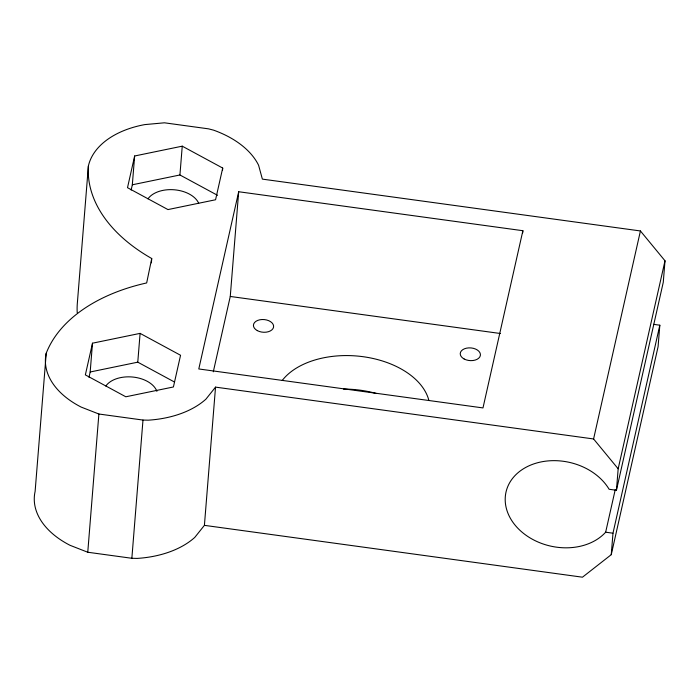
<?xml version="1.0" encoding="UTF-8"?>
<svg xmlns="http://www.w3.org/2000/svg" width="700" height="700" viewBox="0 0 700 700"><rect width="100%" height="100%" fill="white"/><g stroke="black" fill="none" stroke-linecap="round" stroke-linejoin="round"><path stroke-width="1.05" d="M616.438 490.271L663.276 282.266L665 260.794L640.421 230.956L262.369 179.121L258.589 165.244A87.745 55.099 4.6 0 0 213.614 130.165L208.548 128.852L164.447 122.806L144.804 124.6A87.745 55.099 4.6 0 0 88.384 165.987A174.484 109.567 4.6 0 0 151.734 258.519L146.668 282.94A174.484 109.567 4.6 0 0 46.235 353.185L35.114 491.418A87.745 55.099 4.6 0 0 70.079 545.326L87.763 552.239L131.854 558.285L137.191 558.407A87.745 55.099 4.6 0 0 194.793 537.39L204.409 525.35L215.53 387.126L593.591 438.961L618.17 468.799L616.438 490.271L609.114 489.265A55.344 42.901 12.7 0 0 527.494 466.524A55.344 42.901 12.7 0 0 522.2 532.306A55.344 42.901 12.7 0 0 605.657 532.201L612.981 533.199L659.82 325.203L653.538 324.336M88.384 165.987L77.263 304.211A174.484 109.567 4.6 0 0 77.21 312.672M88.987 377.274L90.178 371.989L92.496 343.192L140.096 333.375L180.556 355.267L173.416 386.969L125.816 396.786L85.356 374.894L92.496 343.192M87.763 552.239L98.884 414.015L81.2 407.102A87.745 55.099 4.6 0 1 46.235 353.185M131.136 190.067L132.326 184.782L134.645 155.986L182.245 146.169L222.705 168.061L222.53 170.196M174.475 382.025L137.778 362.171L140.096 333.375M151.384 262.876L151.734 258.519M131.854 558.285L142.984 420.061L148.312 420.175A87.745 55.099 4.6 0 0 205.923 399.158L215.53 387.126M217.569 195.335L179.926 174.974L182.245 146.169M213.299 371.805L230.265 296.459L238.691 191.739L522.883 230.711L522.707 232.873M204.409 525.35L582.47 577.194L611.258 554.671L612.981 533.199M659.82 325.203L658.087 346.666L611.258 554.671M134.645 155.986L127.505 187.688L167.965 209.58L215.565 199.763L222.705 168.061M238.691 191.739L198.791 368.961L482.983 407.925L522.883 230.711M593.591 438.961L640.421 230.956M618.17 468.799L665 260.794M605.657 532.201L615.265 489.528M132.326 184.782L179.926 174.974M90.178 371.989L137.778 362.171M230.265 296.459L500.404 333.506M98.884 414.015L142.984 420.061M343.429 389.078A77.621 48.746 4.6 0 1 376.023 393.409M282.266 380.415A77.621 48.746 4.6 0 1 363.072 356.694A77.621 48.746 4.6 0 1 428.864 400.374M105.831 386.033A27.002 16.957 4.6 0 1 132.991 377.064A27.002 16.957 4.6 0 1 156.896 391.335M147.989 198.835A27.002 16.957 4.6 0 1 174.431 189.796A27.002 16.957 4.6 0 1 198.686 203.245M464.109 358.969A10.124 6.361 4.6 0 0 480.34 355.626A10.124 6.361 4.6 0 0 466.541 348.162A10.124 6.361 4.6 0 0 464.109 358.969M257.303 330.61A10.124 6.361 4.6 0 0 273.534 327.267A10.124 6.361 4.6 0 0 259.744 319.804A10.124 6.361 4.6 0 0 257.303 330.61"/></g></svg>
